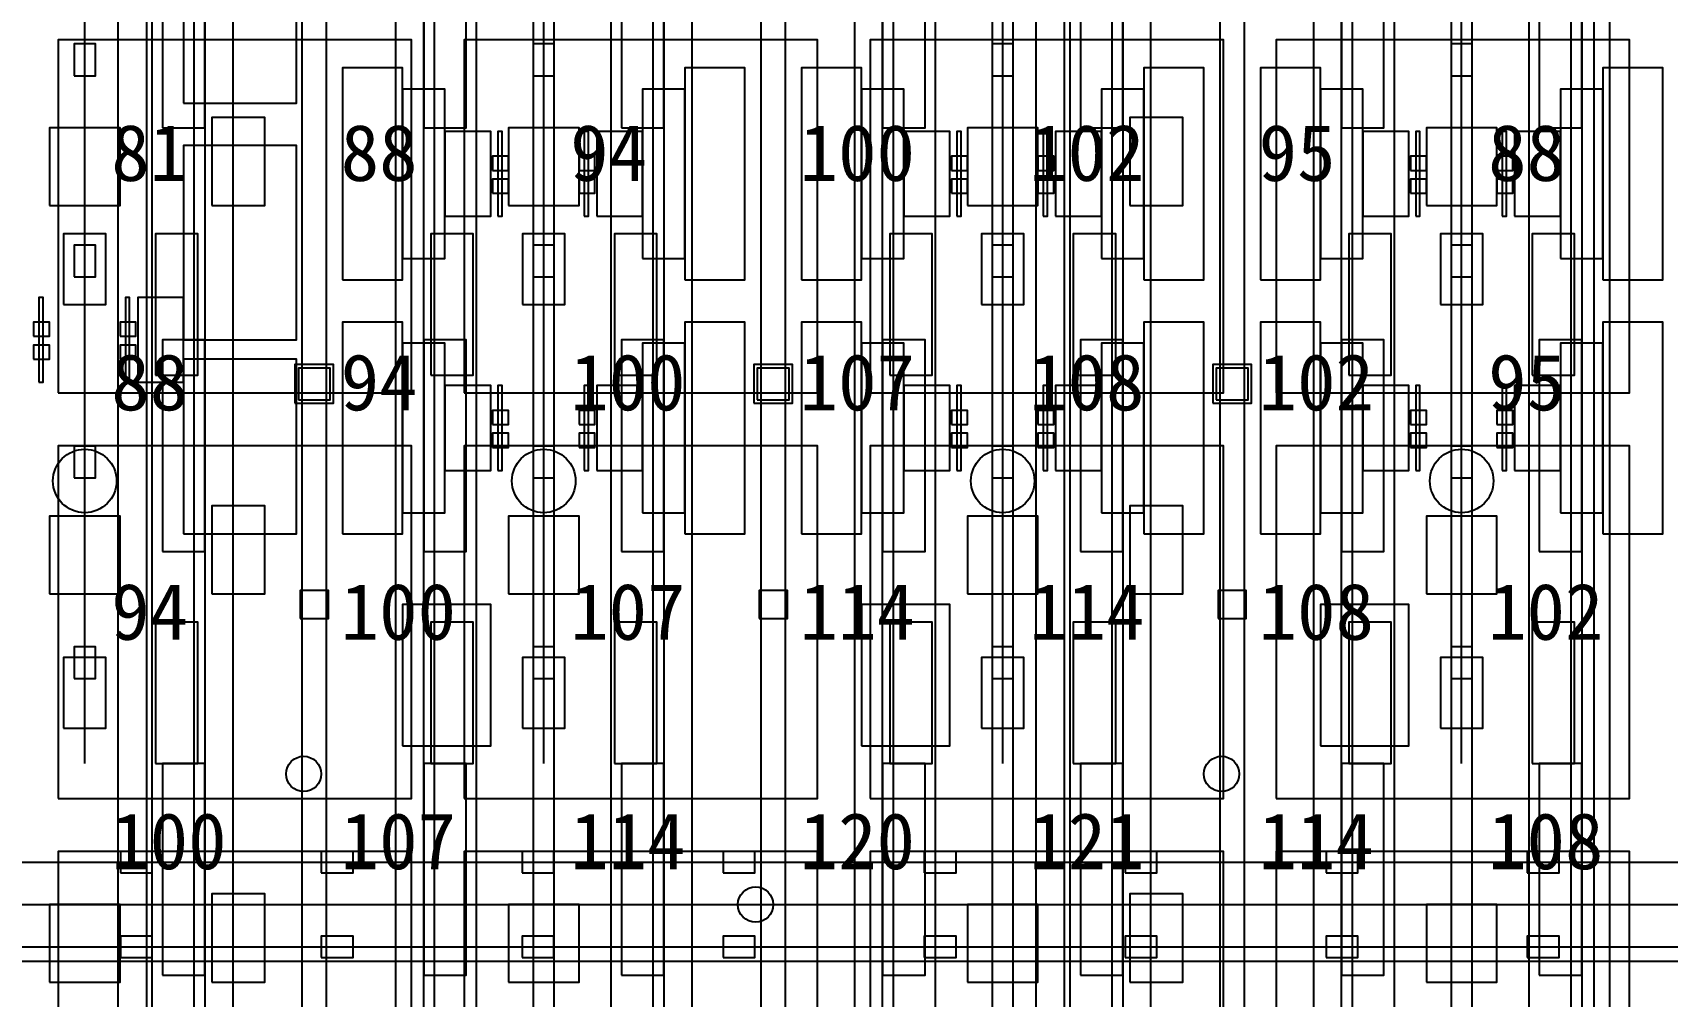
# Model space of a CAD drawing. Header units: metres. Extents: x -1640 to 1560, y -268 to 2338.
# Drawn here: x -165.22 to -118.92, y 963.4 to 990.7 of the extents above; entities that cross this region are included whole.
import ezdxf

# ---------------------------------------------------------------- set-up
doc = ezdxf.new("R2010")
doc.units = ezdxf.units.M
for name, color, linetype in [('1F_CHL', 4, 'Continuous'), ('1F_EHS_EXTINGUISHER_HYDRANT_CABINET_CONCEPT', 1, 'Continuous'), ('1F_PUMP', 2, 'Continuous'), ('1F_SCR', 3, 'Continuous'), ('1F_STRUCT_COLUMN', 8, 'Continuous'), ('2F_CSF_LATERAL_RACK_CONCEPT', 9, 'Continuous'), ('2F_RFG', 5, 'Continuous'), ('2F_STRUCT_COLUMN', 8, 'Continuous'), ('2F_VMB', 6, 'Continuous'), ('3F_CLEANROOM_OVERHEAD_PIPE_DUCT_CONCEPT', 9, 'Continuous'), ('3F_EHS_EGRESS_DIST_M', 2, 'Continuous'), ('3F_EHS_EXTINGUISHER_HYDRANT_CABINET_CONCEPT', 1, 'Continuous'), ('3F_EHS_GAS_DETECTOR', 6, 'Continuous'), ('3F_ETCH', 2, 'Continuous'), ('3F_FOUP', 5, 'Continuous'), ('3F_OHT', 9, 'Continuous'), ('3F_OHTV', 1, 'Continuous'), ('3F_PHOTO', 1, 'Continuous'), ('3F_STK', 3, 'Continuous'), ('3F_STRUCT_COLUMN', 8, 'Continuous'), ('3F_TBAR', 6, 'Continuous'), ('4F_FFU', 1, 'Continuous'), ('4F_STRUCT_PLENUM_TRUSS_CONCEPT', 9, 'Continuous'), ('5F_CHL', 4, 'Continuous'), ('5F_EHS_EXTINGUISHER_HYDRANT_CABINET_CONCEPT', 1, 'Continuous'), ('5F_PUMP', 2, 'Continuous'), ('5F_SCR', 3, 'Continuous'), ('5F_STRUCT_COLUMN', 8, 'Continuous'), ('6F_CSF_LATERAL_RACK_CONCEPT', 9, 'Continuous'), ('6F_RFG', 5, 'Continuous'), ('6F_STRUCT_COLUMN', 8, 'Continuous'), ('6F_VMB', 6, 'Continuous'), ('7F_CLEANROOM_OVERHEAD_PIPE_DUCT_CONCEPT', 9, 'Continuous'), ('7F_EHS_EGRESS_DIST_M', 2, 'Continuous'), ('7F_EHS_EXTINGUISHER_HYDRANT_CABINET_CONCEPT', 1, 'Continuous'), ('7F_EHS_GAS_DETECTOR', 6, 'Continuous'), ('7F_ETCH', 2, 'Continuous'), ('7F_FOUP', 5, 'Continuous'), ('7F_OHT', 9, 'Continuous'), ('7F_OHTV', 1, 'Continuous'), ('7F_PHOTO', 1, 'Continuous'), ('7F_STK', 3, 'Continuous'), ('7F_STRUCT_COLUMN', 8, 'Continuous'), ('7F_TBAR', 6, 'Continuous'), ('8F_FFU', 1, 'Continuous'), ('8F_STRUCT_PLENUM_TRUSS_CONCEPT', 9, 'Continuous'), ('EHS_TREATED_EXHAUST', 30, 'Continuous'), ('UTIL_ELEC.LV_CONCEPT', 2, 'Continuous'), ('UTIL_GAS.BULK_CONCEPT', 2, 'Continuous'), ('UTIL_PCW.R_CONCEPT', 1, 'Continuous'), ('UTIL_PCW.S_CONCEPT', 6, 'Continuous')]:
    doc.layers.add(name, color=color, linetype=linetype)

msp = doc.modelspace()

# ---------------------------------------------------------------- linework, layer by layer
at = {"layer": '1F_CHL'}
for points in [[(-160.15, 985.8), (-158.65, 985.8), (-158.65, 988.3), (-160.15, 988.3)], [(-134.15, 985.8), (-132.65, 985.8), (-132.65, 988.3), (-134.15, 988.3)], [(-160.15, 974.8), (-158.65, 974.8), (-158.65, 977.3), (-160.15, 977.3)], [(-134.15, 974.8), (-132.65, 974.8), (-132.65, 977.3), (-134.15, 977.3)], [(-160.15, 963.8), (-158.65, 963.8), (-158.65, 966.3), (-160.15, 966.3)], [(-134.15, 963.8), (-132.65, 963.8), (-132.65, 966.3), (-134.15, 966.3)]]:
    msp.add_lwpolyline(points, close=True, dxfattribs=at)
at = {"layer": '1F_EHS_EXTINGUISHER_HYDRANT_CABINET_CONCEPT'}
msp.add_circle((-144.75, 966), 0.5, dxfattribs=at)
at = {"layer": '1F_PUMP'}
for points in [[(-161.75, 981), (-160.55, 981), (-160.55, 985), (-161.75, 985)], [(-153.95, 981), (-152.75, 981), (-152.75, 985), (-153.95, 985)], [(-148.75, 981), (-147.55, 981), (-147.55, 985), (-148.75, 985)], [(-140.95, 981), (-139.75, 981), (-139.75, 985), (-140.95, 985)], [(-135.75, 981), (-134.55, 981), (-134.55, 985), (-135.75, 985)], [(-127.95, 981), (-126.75, 981), (-126.75, 985), (-127.95, 985)], [(-122.75, 981), (-121.55, 981), (-121.55, 985), (-122.75, 985)], [(-161.75, 970), (-160.55, 970), (-160.55, 974), (-161.75, 974)], [(-153.95, 970), (-152.75, 970), (-152.75, 974), (-153.95, 974)], [(-148.75, 970), (-147.55, 970), (-147.55, 974), (-148.75, 974)], [(-140.95, 970), (-139.75, 970), (-139.75, 974), (-140.95, 974)], [(-135.75, 970), (-134.55, 970), (-134.55, 974), (-135.75, 974)], [(-127.95, 970), (-126.75, 970), (-126.75, 974), (-127.95, 974)], [(-122.75, 970), (-121.55, 970), (-121.55, 974), (-122.75, 974)]]:
    msp.add_lwpolyline(points, close=True, dxfattribs=at)
at = {"layer": '1F_SCR'}
for points in [[(-164.75, 985.8), (-162.75, 985.8), (-162.75, 988), (-164.75, 988)], [(-151.75, 985.8), (-149.75, 985.8), (-149.75, 988), (-151.75, 988)], [(-138.75, 985.8), (-136.75, 985.8), (-136.75, 988), (-138.75, 988)], [(-125.75, 985.8), (-123.75, 985.8), (-123.75, 988), (-125.75, 988)], [(-164.75, 974.8), (-162.75, 974.8), (-162.75, 977), (-164.75, 977)], [(-151.75, 974.8), (-149.75, 974.8), (-149.75, 977), (-151.75, 977)], [(-138.75, 974.8), (-136.75, 974.8), (-136.75, 977), (-138.75, 977)], [(-125.75, 974.8), (-123.75, 974.8), (-123.75, 977), (-125.75, 977)], [(-164.75, 963.8), (-162.75, 963.8), (-162.75, 966), (-164.75, 966)], [(-151.75, 963.8), (-149.75, 963.8), (-149.75, 966), (-151.75, 966)], [(-138.75, 963.8), (-136.75, 963.8), (-136.75, 966), (-138.75, 966)], [(-125.75, 963.8), (-123.75, 963.8), (-123.75, 966), (-125.75, 966)]]:
    msp.add_lwpolyline(points, close=True, dxfattribs=at)
at = {"layer": '1F_STRUCT_COLUMN'}
for points in [[(-157.8, 980.2), (-156.7, 980.2), (-156.7, 981.3), (-157.8, 981.3)], [(-144.8, 980.2), (-143.7, 980.2), (-143.7, 981.3), (-144.8, 981.3)], [(-131.8, 980.2), (-130.7, 980.2), (-130.7, 981.3), (-131.8, 981.3)]]:
    msp.add_lwpolyline(points, close=True, dxfattribs=at)
at = {"layer": '2F_CSF_LATERAL_RACK_CONCEPT'}
for points in [[(-160.35, 891), (-159.55, 891), (-159.55, 1041), (-160.35, 1041)], [(-154.95, 891), (-154.15, 891), (-154.15, 1041), (-154.95, 1041)], [(-147.35, 891), (-146.55, 891), (-146.55, 1041), (-147.35, 1041)], [(-141.95, 891), (-141.15, 891), (-141.15, 1041), (-141.95, 1041)], [(-134.35, 891), (-133.55, 891), (-133.55, 1041), (-134.35, 1041)], [(-128.95, 891), (-128.15, 891), (-128.15, 1041), (-128.95, 1041)], [(-121.35, 891), (-120.55, 891), (-120.55, 1041), (-121.35, 1041)]]:
    msp.add_lwpolyline(points, close=True, dxfattribs=at)
at = {"layer": '2F_RFG'}
for points in [[(-161.55, 988), (-160.35, 988), (-160.35, 994), (-161.55, 994)], [(-154.15, 988), (-152.95, 988), (-152.95, 994), (-154.15, 994)], [(-148.55, 988), (-147.35, 988), (-147.35, 994), (-148.55, 994)], [(-141.15, 988), (-139.95, 988), (-139.95, 994), (-141.15, 994)], [(-135.55, 988), (-134.35, 988), (-134.35, 994), (-135.55, 994)], [(-128.15, 988), (-126.95, 988), (-126.95, 994), (-128.15, 994)], [(-122.55, 988), (-121.35, 988), (-121.35, 994), (-122.55, 994)], [(-161.55, 976), (-160.35, 976), (-160.35, 982), (-161.55, 982)], [(-154.15, 976), (-152.95, 976), (-152.95, 982), (-154.15, 982)], [(-148.55, 976), (-147.35, 976), (-147.35, 982), (-148.55, 982)], [(-141.15, 976), (-139.95, 976), (-139.95, 982), (-141.15, 982)], [(-135.55, 976), (-134.35, 976), (-134.35, 982), (-135.55, 982)], [(-128.15, 976), (-126.95, 976), (-126.95, 982), (-128.15, 982)], [(-122.55, 976), (-121.35, 976), (-121.35, 982), (-122.55, 982)], [(-161.55, 964), (-160.35, 964), (-160.35, 970), (-161.55, 970)], [(-154.15, 964), (-152.95, 964), (-152.95, 970), (-154.15, 970)], [(-148.55, 964), (-147.35, 964), (-147.35, 970), (-148.55, 970)], [(-141.15, 964), (-139.95, 964), (-139.95, 970), (-141.15, 970)], [(-135.55, 964), (-134.35, 964), (-134.35, 970), (-135.55, 970)], [(-128.15, 964), (-126.95, 964), (-126.95, 970), (-128.15, 970)], [(-122.55, 964), (-121.35, 964), (-121.35, 970), (-122.55, 970)]]:
    msp.add_lwpolyline(points, close=True, dxfattribs=at)
at = {"layer": '2F_STRUCT_COLUMN'}
for points in [[(-157.7, 980.3), (-156.8, 980.3), (-156.8, 981.2), (-157.7, 981.2)], [(-144.7, 980.3), (-143.8, 980.3), (-143.8, 981.2), (-144.7, 981.2)], [(-131.7, 980.3), (-130.8, 980.3), (-130.8, 981.2), (-131.7, 981.2)]]:
    msp.add_lwpolyline(points, close=True, dxfattribs=at)
at = {"layer": '2F_VMB'}
for points in [[(-164.35, 983), (-163.15, 983), (-163.15, 985), (-164.35, 985)], [(-151.35, 983), (-150.15, 983), (-150.15, 985), (-151.35, 985)], [(-138.35, 983), (-137.15, 983), (-137.15, 985), (-138.35, 985)], [(-125.35, 983), (-124.15, 983), (-124.15, 985), (-125.35, 985)], [(-164.35, 971), (-163.15, 971), (-163.15, 973), (-164.35, 973)], [(-151.35, 971), (-150.15, 971), (-150.15, 973), (-151.35, 973)], [(-138.35, 971), (-137.15, 971), (-137.15, 973), (-138.35, 973)], [(-125.35, 971), (-124.15, 971), (-124.15, 973), (-125.35, 973)]]:
    msp.add_lwpolyline(points, close=True, dxfattribs=at)
at = {"layer": '3F_CLEANROOM_OVERHEAD_PIPE_DUCT_CONCEPT'}
for points in [[(-161.85, 890), (-160.65, 890), (-160.65, 1042), (-161.85, 1042)], [(-153.85, 890), (-152.65, 890), (-152.65, 1042), (-153.85, 1042)], [(-148.85, 890), (-147.65, 890), (-147.65, 1042), (-148.85, 1042)], [(-140.85, 890), (-139.65, 890), (-139.65, 1042), (-140.85, 1042)], [(-135.85, 890), (-134.65, 890), (-134.65, 1042), (-135.85, 1042)], [(-127.85, 890), (-126.65, 890), (-126.65, 1042), (-127.85, 1042)], [(-122.85, 890), (-121.65, 890), (-121.65, 1042), (-122.85, 1042)]]:
    msp.add_lwpolyline(points, close=True, dxfattribs=at)
at = {"layer": '3F_EHS_EXTINGUISHER_HYDRANT_CABINET_CONCEPT'}
for centre in [(-157.55, 969.7), (-131.55, 969.7)]:
    msp.add_circle(centre, 0.5, dxfattribs=at)
at = {"layer": '3F_EHS_GAS_DETECTOR'}
for centre in [(-163.75, 978), (-150.75, 978), (-137.75, 978), (-124.75, 978)]:
    msp.add_circle(centre, 0.9, dxfattribs=at)
at = {"layer": '3F_ETCH'}
for points in [[(-156.45, 983.7), (-154.75, 983.7), (-154.75, 989.7), (-156.45, 989.7)], [(-146.75, 983.7), (-145.05, 983.7), (-145.05, 989.7), (-146.75, 989.7)], [(-143.45, 983.7), (-141.75, 983.7), (-141.75, 989.7), (-143.45, 989.7)], [(-133.75, 983.7), (-132.05, 983.7), (-132.05, 989.7), (-133.75, 989.7)], [(-130.45, 983.7), (-128.75, 983.7), (-128.75, 989.7), (-130.45, 989.7)], [(-120.75, 983.7), (-119.05, 983.7), (-119.05, 989.7), (-120.75, 989.7)], [(-154.75, 984.3), (-153.55, 984.3), (-153.55, 989.1), (-154.75, 989.1)], [(-147.95, 984.3), (-146.75, 984.3), (-146.75, 989.1), (-147.95, 989.1)], [(-141.75, 984.3), (-140.55, 984.3), (-140.55, 989.1), (-141.75, 989.1)], [(-134.95, 984.3), (-133.75, 984.3), (-133.75, 989.1), (-134.95, 989.1)], [(-128.75, 984.3), (-127.55, 984.3), (-127.55, 989.1), (-128.75, 989.1)], [(-121.95, 984.3), (-120.75, 984.3), (-120.75, 989.1), (-121.95, 989.1)], [(-153.55, 985.5), (-152.25, 985.5), (-152.25, 987.9), (-153.55, 987.9)], [(-149.25, 985.5), (-147.95, 985.5), (-147.95, 987.9), (-149.25, 987.9)], [(-140.55, 985.5), (-139.25, 985.5), (-139.25, 987.9), (-140.55, 987.9)], [(-136.25, 985.5), (-134.95, 985.5), (-134.95, 987.9), (-136.25, 987.9)], [(-127.55, 985.5), (-126.25, 985.5), (-126.25, 987.9), (-127.55, 987.9)], [(-123.25, 985.5), (-121.95, 985.5), (-121.95, 987.9), (-123.25, 987.9)], [(-156.45, 976.5), (-154.75, 976.5), (-154.75, 982.5), (-156.45, 982.5)], [(-146.75, 976.5), (-145.05, 976.5), (-145.05, 982.5), (-146.75, 982.5)], [(-143.45, 976.5), (-141.75, 976.5), (-141.75, 982.5), (-143.45, 982.5)], [(-133.75, 976.5), (-132.05, 976.5), (-132.05, 982.5), (-133.75, 982.5)], [(-130.45, 976.5), (-128.75, 976.5), (-128.75, 982.5), (-130.45, 982.5)], [(-120.75, 976.5), (-119.05, 976.5), (-119.05, 982.5), (-120.75, 982.5)], [(-154.75, 977.1), (-153.55, 977.1), (-153.55, 981.9), (-154.75, 981.9)], [(-147.95, 977.1), (-146.75, 977.1), (-146.75, 981.9), (-147.95, 981.9)], [(-141.75, 977.1), (-140.55, 977.1), (-140.55, 981.9), (-141.75, 981.9)], [(-134.95, 977.1), (-133.75, 977.1), (-133.75, 981.9), (-134.95, 981.9)], [(-128.75, 977.1), (-127.55, 977.1), (-127.55, 981.9), (-128.75, 981.9)], [(-121.95, 977.1), (-120.75, 977.1), (-120.75, 981.9), (-121.95, 981.9)], [(-153.55, 978.3), (-152.25, 978.3), (-152.25, 980.7), (-153.55, 980.7)], [(-149.25, 978.3), (-147.95, 978.3), (-147.95, 980.7), (-149.25, 980.7)], [(-140.55, 978.3), (-139.25, 978.3), (-139.25, 980.7), (-140.55, 980.7)], [(-136.25, 978.3), (-134.95, 978.3), (-134.95, 980.7), (-136.25, 980.7)], [(-127.55, 978.3), (-126.25, 978.3), (-126.25, 980.7), (-127.55, 980.7)], [(-123.25, 978.3), (-121.95, 978.3), (-121.95, 980.7), (-123.25, 980.7)]]:
    msp.add_lwpolyline(points, close=True, dxfattribs=at)
at = {"layer": '3F_FOUP'}
for points in [[(-152.2, 986.8), (-151.75, 986.8), (-151.75, 987.2), (-152.2, 987.2)], [(-149.75, 986.8), (-149.3, 986.8), (-149.3, 987.2), (-149.75, 987.2)], [(-139.2, 986.8), (-138.75, 986.8), (-138.75, 987.2), (-139.2, 987.2)], [(-136.75, 986.8), (-136.3, 986.8), (-136.3, 987.2), (-136.75, 987.2)], [(-126.2, 986.8), (-125.75, 986.8), (-125.75, 987.2), (-126.2, 987.2)], [(-123.75, 986.8), (-123.3, 986.8), (-123.3, 987.2), (-123.75, 987.2)], [(-152.2, 986.15), (-151.75, 986.15), (-151.75, 986.55), (-152.2, 986.55)], [(-149.75, 986.15), (-149.3, 986.15), (-149.3, 986.55), (-149.75, 986.55)], [(-139.2, 986.15), (-138.75, 986.15), (-138.75, 986.55), (-139.2, 986.55)], [(-136.75, 986.15), (-136.3, 986.15), (-136.3, 986.55), (-136.75, 986.55)], [(-126.2, 986.15), (-125.75, 986.15), (-125.75, 986.55), (-126.2, 986.55)], [(-123.75, 986.15), (-123.3, 986.15), (-123.3, 986.55), (-123.75, 986.55)], [(-165.2, 982.1), (-164.75, 982.1), (-164.75, 982.5), (-165.2, 982.5)], [(-162.75, 982.1), (-162.3, 982.1), (-162.3, 982.5), (-162.75, 982.5)], [(-165.2, 981.45), (-164.75, 981.45), (-164.75, 981.85), (-165.2, 981.85)], [(-162.75, 981.45), (-162.3, 981.45), (-162.3, 981.85), (-162.75, 981.85)], [(-152.2, 979.6), (-151.75, 979.6), (-151.75, 980), (-152.2, 980)], [(-149.75, 979.6), (-149.3, 979.6), (-149.3, 980), (-149.75, 980)], [(-139.2, 979.6), (-138.75, 979.6), (-138.75, 980), (-139.2, 980)], [(-136.75, 979.6), (-136.3, 979.6), (-136.3, 980), (-136.75, 980)], [(-126.2, 979.6), (-125.75, 979.6), (-125.75, 980), (-126.2, 980)], [(-123.75, 979.6), (-123.3, 979.6), (-123.3, 980), (-123.75, 980)], [(-152.2, 978.95), (-151.75, 978.95), (-151.75, 979.35), (-152.2, 979.35)], [(-149.75, 978.95), (-149.3, 978.95), (-149.3, 979.35), (-149.75, 979.35)], [(-139.2, 978.95), (-138.75, 978.95), (-138.75, 979.35), (-139.2, 979.35)], [(-136.75, 978.95), (-136.3, 978.95), (-136.3, 979.35), (-136.75, 979.35)], [(-126.2, 978.95), (-125.75, 978.95), (-125.75, 979.35), (-126.2, 979.35)], [(-123.75, 978.95), (-123.3, 978.95), (-123.3, 979.35), (-123.75, 979.35)]]:
    msp.add_lwpolyline(points, close=True, dxfattribs=at)
at = {"layer": '3F_OHT'}
for p, q in [((-163.75, 970), (-163.75, 1042)), ((-150.75, 970), (-150.75, 1042)), ((-137.75, 970), (-137.75, 1042)), ((-124.75, 970), (-124.75, 1042)), ((-279, 967.2), (-9.5, 967.2)), ((-279, 964.8), (-9.5, 964.8))]:
    msp.add_line(p, q, dxfattribs=at)
at = {"layer": '3F_OHTV'}
for points in [[(-164.05, 989.48), (-163.45, 989.48), (-163.45, 990.38), (-164.05, 990.38)], [(-151.05, 989.48), (-150.45, 989.48), (-150.45, 990.38), (-151.05, 990.38)], [(-138.05, 989.48), (-137.45, 989.48), (-137.45, 990.38), (-138.05, 990.38)], [(-125.05, 989.48), (-124.45, 989.48), (-124.45, 990.38), (-125.05, 990.38)], [(-164.05, 983.78), (-163.45, 983.78), (-163.45, 984.68), (-164.05, 984.68)], [(-151.05, 983.78), (-150.45, 983.78), (-150.45, 984.68), (-151.05, 984.68)], [(-138.05, 983.78), (-137.45, 983.78), (-137.45, 984.68), (-138.05, 984.68)], [(-125.05, 983.78), (-124.45, 983.78), (-124.45, 984.68), (-125.05, 984.68)], [(-164.05, 978.09), (-163.45, 978.09), (-163.45, 978.99), (-164.05, 978.99)], [(-151.05, 978.09), (-150.45, 978.09), (-150.45, 978.99), (-151.05, 978.99)], [(-138.05, 978.09), (-137.45, 978.09), (-137.45, 978.99), (-138.05, 978.99)], [(-125.05, 978.09), (-124.45, 978.09), (-124.45, 978.99), (-125.05, 978.99)], [(-164.05, 972.4), (-163.45, 972.4), (-163.45, 973.3), (-164.05, 973.3)], [(-151.05, 972.4), (-150.45, 972.4), (-150.45, 973.3), (-151.05, 973.3)], [(-138.05, 972.4), (-137.45, 972.4), (-137.45, 973.3), (-138.05, 973.3)], [(-125.05, 972.4), (-124.45, 972.4), (-124.45, 973.3), (-125.05, 973.3)], [(-162.74, 966.9), (-161.84, 966.9), (-161.84, 967.5), (-162.74, 967.5)], [(-157.05, 966.9), (-156.15, 966.9), (-156.15, 967.5), (-157.05, 967.5)], [(-151.36, 966.9), (-150.46, 966.9), (-150.46, 967.5), (-151.36, 967.5)], [(-145.67, 966.9), (-144.77, 966.9), (-144.77, 967.5), (-145.67, 967.5)], [(-139.97, 966.9), (-139.07, 966.9), (-139.07, 967.5), (-139.97, 967.5)], [(-134.28, 966.9), (-133.38, 966.9), (-133.38, 967.5), (-134.28, 967.5)], [(-128.59, 966.9), (-127.69, 966.9), (-127.69, 967.5), (-128.59, 967.5)], [(-122.89, 966.9), (-121.99, 966.9), (-121.99, 967.5), (-122.89, 967.5)], [(-162.74, 964.5), (-161.84, 964.5), (-161.84, 965.1), (-162.74, 965.1)], [(-157.05, 964.5), (-156.15, 964.5), (-156.15, 965.1), (-157.05, 965.1)], [(-151.36, 964.5), (-150.46, 964.5), (-150.46, 965.1), (-151.36, 965.1)], [(-145.67, 964.5), (-144.77, 964.5), (-144.77, 965.1), (-145.67, 965.1)], [(-139.97, 964.5), (-139.07, 964.5), (-139.07, 965.1), (-139.97, 965.1)], [(-134.28, 964.5), (-133.38, 964.5), (-133.38, 965.1), (-134.28, 965.1)], [(-128.59, 964.5), (-127.69, 964.5), (-127.69, 965.1), (-128.59, 965.1)], [(-122.89, 964.5), (-121.99, 964.5), (-121.99, 965.1), (-122.89, 965.1)]]:
    msp.add_lwpolyline(points, close=True, dxfattribs=at)
at = {"layer": '3F_PHOTO'}
for points in [[(-160.95, 988.7), (-157.75, 988.7), (-157.75, 993.65), (-160.95, 993.65)], [(-160.95, 982), (-157.75, 982), (-157.75, 987.5), (-160.95, 987.5)], [(-162.25, 980.8), (-160.95, 980.8), (-160.95, 983.2), (-162.25, 983.2)], [(-160.95, 976.5), (-157.75, 976.5), (-157.75, 981.45), (-160.95, 981.45)]]:
    msp.add_lwpolyline(points, close=True, dxfattribs=at)
at = {"layer": '3F_STK'}
for points in [[(-154.75, 970.5), (-152.25, 970.5), (-152.25, 974.5), (-154.75, 974.5)], [(-141.75, 970.5), (-139.25, 970.5), (-139.25, 974.5), (-141.75, 974.5)], [(-128.75, 970.5), (-126.25, 970.5), (-126.25, 974.5), (-128.75, 974.5)]]:
    msp.add_lwpolyline(points, close=True, dxfattribs=at)
at = {"layer": '3F_STRUCT_COLUMN'}
for points in [[(-157.65, 974.1), (-156.85, 974.1), (-156.85, 974.9), (-157.65, 974.9)], [(-144.65, 974.1), (-143.85, 974.1), (-143.85, 974.9), (-144.65, 974.9)], [(-131.65, 974.1), (-130.85, 974.1), (-130.85, 974.9), (-131.65, 974.9)]]:
    msp.add_lwpolyline(points, close=True, dxfattribs=at)
at = {"layer": '3F_TBAR'}
for points in [[(-152.05, 985.5), (-151.93, 985.5), (-151.93, 987.9), (-152.05, 987.9)], [(-149.6, 985.5), (-149.48, 985.5), (-149.48, 987.9), (-149.6, 987.9)], [(-139.05, 985.5), (-138.93, 985.5), (-138.93, 987.9), (-139.05, 987.9)], [(-136.6, 985.5), (-136.48, 985.5), (-136.48, 987.9), (-136.6, 987.9)], [(-126.05, 985.5), (-125.93, 985.5), (-125.93, 987.9), (-126.05, 987.9)], [(-123.6, 985.5), (-123.48, 985.5), (-123.48, 987.9), (-123.6, 987.9)], [(-165.05, 980.8), (-164.93, 980.8), (-164.93, 983.2), (-165.05, 983.2)], [(-162.6, 980.8), (-162.48, 980.8), (-162.48, 983.2), (-162.6, 983.2)], [(-152.05, 978.3), (-151.93, 978.3), (-151.93, 980.7), (-152.05, 980.7)], [(-149.6, 978.3), (-149.48, 978.3), (-149.48, 980.7), (-149.6, 980.7)], [(-139.05, 978.3), (-138.93, 978.3), (-138.93, 980.7), (-139.05, 980.7)], [(-136.6, 978.3), (-136.48, 978.3), (-136.48, 980.7), (-136.6, 980.7)], [(-126.05, 978.3), (-125.93, 978.3), (-125.93, 980.7), (-126.05, 980.7)], [(-123.6, 978.3), (-123.48, 978.3), (-123.48, 980.7), (-123.6, 980.7)]]:
    msp.add_lwpolyline(points, close=True, dxfattribs=at)
at = {"layer": '4F_FFU'}
for points in [[(-164.5, 980.5), (-154.5, 980.5), (-154.5, 990.5), (-164.5, 990.5)], [(-153, 980.5), (-143, 980.5), (-143, 990.5), (-153, 990.5)], [(-141.5, 980.5), (-131.5, 980.5), (-131.5, 990.5), (-141.5, 990.5)], [(-130, 980.5), (-120, 980.5), (-120, 990.5), (-130, 990.5)], [(-164.5, 969), (-154.5, 969), (-154.5, 979), (-164.5, 979)], [(-153, 969), (-143, 969), (-143, 979), (-153, 979)], [(-141.5, 969), (-131.5, 969), (-131.5, 979), (-141.5, 979)], [(-130, 969), (-120, 969), (-120, 979), (-130, 979)], [(-164.5, 957.5), (-154.5, 957.5), (-154.5, 967.5), (-164.5, 967.5)], [(-153, 957.5), (-143, 957.5), (-143, 967.5), (-153, 967.5)], [(-141.5, 957.5), (-131.5, 957.5), (-131.5, 967.5), (-141.5, 967.5)], [(-130, 957.5), (-120, 957.5), (-120, 967.5), (-130, 967.5)]]:
    msp.add_lwpolyline(points, close=True, dxfattribs=at)
at = {"layer": '4F_STRUCT_PLENUM_TRUSS_CONCEPT'}
for points in [[(-157.6, 887), (-156.9, 887), (-156.9, 1045), (-157.6, 1045)], [(-144.6, 887), (-143.9, 887), (-143.9, 1045), (-144.6, 1045)], [(-131.6, 887), (-130.9, 887), (-130.9, 1045), (-131.6, 1045)]]:
    msp.add_lwpolyline(points, close=True, dxfattribs=at)
at = {"layer": '5F_CHL'}
for points in [[(-160.15, 985.8), (-158.65, 985.8), (-158.65, 988.3), (-160.15, 988.3)], [(-134.15, 985.8), (-132.65, 985.8), (-132.65, 988.3), (-134.15, 988.3)], [(-160.15, 974.8), (-158.65, 974.8), (-158.65, 977.3), (-160.15, 977.3)], [(-134.15, 974.8), (-132.65, 974.8), (-132.65, 977.3), (-134.15, 977.3)], [(-160.15, 963.8), (-158.65, 963.8), (-158.65, 966.3), (-160.15, 966.3)], [(-134.15, 963.8), (-132.65, 963.8), (-132.65, 966.3), (-134.15, 966.3)]]:
    msp.add_lwpolyline(points, close=True, dxfattribs=at)
at = {"layer": '5F_EHS_EXTINGUISHER_HYDRANT_CABINET_CONCEPT'}
msp.add_circle((-144.75, 966), 0.5, dxfattribs=at)
at = {"layer": '5F_PUMP'}
for points in [[(-161.75, 981), (-160.55, 981), (-160.55, 985), (-161.75, 985)], [(-153.95, 981), (-152.75, 981), (-152.75, 985), (-153.95, 985)], [(-148.75, 981), (-147.55, 981), (-147.55, 985), (-148.75, 985)], [(-140.95, 981), (-139.75, 981), (-139.75, 985), (-140.95, 985)], [(-135.75, 981), (-134.55, 981), (-134.55, 985), (-135.75, 985)], [(-127.95, 981), (-126.75, 981), (-126.75, 985), (-127.95, 985)], [(-122.75, 981), (-121.55, 981), (-121.55, 985), (-122.75, 985)], [(-161.75, 970), (-160.55, 970), (-160.55, 974), (-161.75, 974)], [(-153.95, 970), (-152.75, 970), (-152.75, 974), (-153.95, 974)], [(-148.75, 970), (-147.55, 970), (-147.55, 974), (-148.75, 974)], [(-140.95, 970), (-139.75, 970), (-139.75, 974), (-140.95, 974)], [(-135.75, 970), (-134.55, 970), (-134.55, 974), (-135.75, 974)], [(-127.95, 970), (-126.75, 970), (-126.75, 974), (-127.95, 974)], [(-122.75, 970), (-121.55, 970), (-121.55, 974), (-122.75, 974)]]:
    msp.add_lwpolyline(points, close=True, dxfattribs=at)
at = {"layer": '5F_SCR'}
for points in [[(-164.75, 985.8), (-162.75, 985.8), (-162.75, 988), (-164.75, 988)], [(-151.75, 985.8), (-149.75, 985.8), (-149.75, 988), (-151.75, 988)], [(-138.75, 985.8), (-136.75, 985.8), (-136.75, 988), (-138.75, 988)], [(-125.75, 985.8), (-123.75, 985.8), (-123.75, 988), (-125.75, 988)], [(-164.75, 974.8), (-162.75, 974.8), (-162.75, 977), (-164.75, 977)], [(-151.75, 974.8), (-149.75, 974.8), (-149.75, 977), (-151.75, 977)], [(-138.75, 974.8), (-136.75, 974.8), (-136.75, 977), (-138.75, 977)], [(-125.75, 974.8), (-123.75, 974.8), (-123.75, 977), (-125.75, 977)], [(-164.75, 963.8), (-162.75, 963.8), (-162.75, 966), (-164.75, 966)], [(-151.75, 963.8), (-149.75, 963.8), (-149.75, 966), (-151.75, 966)], [(-138.75, 963.8), (-136.75, 963.8), (-136.75, 966), (-138.75, 966)], [(-125.75, 963.8), (-123.75, 963.8), (-123.75, 966), (-125.75, 966)]]:
    msp.add_lwpolyline(points, close=True, dxfattribs=at)
at = {"layer": '5F_STRUCT_COLUMN'}
for points in [[(-157.8, 980.2), (-156.7, 980.2), (-156.7, 981.3), (-157.8, 981.3)], [(-144.8, 980.2), (-143.7, 980.2), (-143.7, 981.3), (-144.8, 981.3)], [(-131.8, 980.2), (-130.7, 980.2), (-130.7, 981.3), (-131.8, 981.3)]]:
    msp.add_lwpolyline(points, close=True, dxfattribs=at)
at = {"layer": '6F_CSF_LATERAL_RACK_CONCEPT'}
for points in [[(-160.35, 891), (-159.55, 891), (-159.55, 1041), (-160.35, 1041)], [(-154.95, 891), (-154.15, 891), (-154.15, 1041), (-154.95, 1041)], [(-147.35, 891), (-146.55, 891), (-146.55, 1041), (-147.35, 1041)], [(-141.95, 891), (-141.15, 891), (-141.15, 1041), (-141.95, 1041)], [(-134.35, 891), (-133.55, 891), (-133.55, 1041), (-134.35, 1041)], [(-128.95, 891), (-128.15, 891), (-128.15, 1041), (-128.95, 1041)], [(-121.35, 891), (-120.55, 891), (-120.55, 1041), (-121.35, 1041)]]:
    msp.add_lwpolyline(points, close=True, dxfattribs=at)
at = {"layer": '6F_RFG'}
for points in [[(-161.55, 988), (-160.35, 988), (-160.35, 994), (-161.55, 994)], [(-154.15, 988), (-152.95, 988), (-152.95, 994), (-154.15, 994)], [(-148.55, 988), (-147.35, 988), (-147.35, 994), (-148.55, 994)], [(-141.15, 988), (-139.95, 988), (-139.95, 994), (-141.15, 994)], [(-135.55, 988), (-134.35, 988), (-134.35, 994), (-135.55, 994)], [(-128.15, 988), (-126.95, 988), (-126.95, 994), (-128.15, 994)], [(-122.55, 988), (-121.35, 988), (-121.35, 994), (-122.55, 994)], [(-161.55, 976), (-160.35, 976), (-160.35, 982), (-161.55, 982)], [(-154.15, 976), (-152.95, 976), (-152.95, 982), (-154.15, 982)], [(-148.55, 976), (-147.35, 976), (-147.35, 982), (-148.55, 982)], [(-141.15, 976), (-139.95, 976), (-139.95, 982), (-141.15, 982)], [(-135.55, 976), (-134.35, 976), (-134.35, 982), (-135.55, 982)], [(-128.15, 976), (-126.95, 976), (-126.95, 982), (-128.15, 982)], [(-122.55, 976), (-121.35, 976), (-121.35, 982), (-122.55, 982)], [(-161.55, 964), (-160.35, 964), (-160.35, 970), (-161.55, 970)], [(-154.15, 964), (-152.95, 964), (-152.95, 970), (-154.15, 970)], [(-148.55, 964), (-147.35, 964), (-147.35, 970), (-148.55, 970)], [(-141.15, 964), (-139.95, 964), (-139.95, 970), (-141.15, 970)], [(-135.55, 964), (-134.35, 964), (-134.35, 970), (-135.55, 970)], [(-128.15, 964), (-126.95, 964), (-126.95, 970), (-128.15, 970)], [(-122.55, 964), (-121.35, 964), (-121.35, 970), (-122.55, 970)]]:
    msp.add_lwpolyline(points, close=True, dxfattribs=at)
at = {"layer": '6F_STRUCT_COLUMN'}
for points in [[(-157.7, 980.3), (-156.8, 980.3), (-156.8, 981.2), (-157.7, 981.2)], [(-144.7, 980.3), (-143.8, 980.3), (-143.8, 981.2), (-144.7, 981.2)], [(-131.7, 980.3), (-130.8, 980.3), (-130.8, 981.2), (-131.7, 981.2)]]:
    msp.add_lwpolyline(points, close=True, dxfattribs=at)
at = {"layer": '6F_VMB'}
for points in [[(-164.35, 983), (-163.15, 983), (-163.15, 985), (-164.35, 985)], [(-151.35, 983), (-150.15, 983), (-150.15, 985), (-151.35, 985)], [(-138.35, 983), (-137.15, 983), (-137.15, 985), (-138.35, 985)], [(-125.35, 983), (-124.15, 983), (-124.15, 985), (-125.35, 985)], [(-164.35, 971), (-163.15, 971), (-163.15, 973), (-164.35, 973)], [(-151.35, 971), (-150.15, 971), (-150.15, 973), (-151.35, 973)], [(-138.35, 971), (-137.15, 971), (-137.15, 973), (-138.35, 973)], [(-125.35, 971), (-124.15, 971), (-124.15, 973), (-125.35, 973)]]:
    msp.add_lwpolyline(points, close=True, dxfattribs=at)
at = {"layer": '7F_CLEANROOM_OVERHEAD_PIPE_DUCT_CONCEPT'}
for points in [[(-161.85, 890), (-160.65, 890), (-160.65, 1042), (-161.85, 1042)], [(-153.85, 890), (-152.65, 890), (-152.65, 1042), (-153.85, 1042)], [(-148.85, 890), (-147.65, 890), (-147.65, 1042), (-148.85, 1042)], [(-140.85, 890), (-139.65, 890), (-139.65, 1042), (-140.85, 1042)], [(-135.85, 890), (-134.65, 890), (-134.65, 1042), (-135.85, 1042)], [(-127.85, 890), (-126.65, 890), (-126.65, 1042), (-127.85, 1042)], [(-122.85, 890), (-121.65, 890), (-121.65, 1042), (-122.85, 1042)]]:
    msp.add_lwpolyline(points, close=True, dxfattribs=at)
at = {"layer": '7F_EHS_EXTINGUISHER_HYDRANT_CABINET_CONCEPT'}
for centre in [(-157.55, 969.7), (-131.55, 969.7)]:
    msp.add_circle(centre, 0.5, dxfattribs=at)
at = {"layer": '7F_EHS_GAS_DETECTOR'}
for centre in [(-163.75, 978), (-150.75, 978), (-137.75, 978), (-124.75, 978)]:
    msp.add_circle(centre, 0.9, dxfattribs=at)
at = {"layer": '7F_ETCH'}
for points in [[(-156.45, 983.7), (-154.75, 983.7), (-154.75, 989.7), (-156.45, 989.7)], [(-146.75, 983.7), (-145.05, 983.7), (-145.05, 989.7), (-146.75, 989.7)], [(-143.45, 983.7), (-141.75, 983.7), (-141.75, 989.7), (-143.45, 989.7)], [(-133.75, 983.7), (-132.05, 983.7), (-132.05, 989.7), (-133.75, 989.7)], [(-130.45, 983.7), (-128.75, 983.7), (-128.75, 989.7), (-130.45, 989.7)], [(-120.75, 983.7), (-119.05, 983.7), (-119.05, 989.7), (-120.75, 989.7)], [(-154.75, 984.3), (-153.55, 984.3), (-153.55, 989.1), (-154.75, 989.1)], [(-147.95, 984.3), (-146.75, 984.3), (-146.75, 989.1), (-147.95, 989.1)], [(-141.75, 984.3), (-140.55, 984.3), (-140.55, 989.1), (-141.75, 989.1)], [(-134.95, 984.3), (-133.75, 984.3), (-133.75, 989.1), (-134.95, 989.1)], [(-128.75, 984.3), (-127.55, 984.3), (-127.55, 989.1), (-128.75, 989.1)], [(-121.95, 984.3), (-120.75, 984.3), (-120.75, 989.1), (-121.95, 989.1)], [(-153.55, 985.5), (-152.25, 985.5), (-152.25, 987.9), (-153.55, 987.9)], [(-149.25, 985.5), (-147.95, 985.5), (-147.95, 987.9), (-149.25, 987.9)], [(-140.55, 985.5), (-139.25, 985.5), (-139.25, 987.9), (-140.55, 987.9)], [(-136.25, 985.5), (-134.95, 985.5), (-134.95, 987.9), (-136.25, 987.9)], [(-127.55, 985.5), (-126.25, 985.5), (-126.25, 987.9), (-127.55, 987.9)], [(-123.25, 985.5), (-121.95, 985.5), (-121.95, 987.9), (-123.25, 987.9)], [(-156.45, 976.5), (-154.75, 976.5), (-154.75, 982.5), (-156.45, 982.5)], [(-146.75, 976.5), (-145.05, 976.5), (-145.05, 982.5), (-146.75, 982.5)], [(-143.45, 976.5), (-141.75, 976.5), (-141.75, 982.5), (-143.45, 982.5)], [(-133.75, 976.5), (-132.05, 976.5), (-132.05, 982.5), (-133.75, 982.5)], [(-130.45, 976.5), (-128.75, 976.5), (-128.75, 982.5), (-130.45, 982.5)], [(-120.75, 976.5), (-119.05, 976.5), (-119.05, 982.5), (-120.75, 982.5)], [(-154.75, 977.1), (-153.55, 977.1), (-153.55, 981.9), (-154.75, 981.9)], [(-147.95, 977.1), (-146.75, 977.1), (-146.75, 981.9), (-147.95, 981.9)], [(-141.75, 977.1), (-140.55, 977.1), (-140.55, 981.9), (-141.75, 981.9)], [(-134.95, 977.1), (-133.75, 977.1), (-133.75, 981.9), (-134.95, 981.9)], [(-128.75, 977.1), (-127.55, 977.1), (-127.55, 981.9), (-128.75, 981.9)], [(-121.95, 977.1), (-120.75, 977.1), (-120.75, 981.9), (-121.95, 981.9)], [(-153.55, 978.3), (-152.25, 978.3), (-152.25, 980.7), (-153.55, 980.7)], [(-149.25, 978.3), (-147.95, 978.3), (-147.95, 980.7), (-149.25, 980.7)], [(-140.55, 978.3), (-139.25, 978.3), (-139.25, 980.7), (-140.55, 980.7)], [(-136.25, 978.3), (-134.95, 978.3), (-134.95, 980.7), (-136.25, 980.7)], [(-127.55, 978.3), (-126.25, 978.3), (-126.25, 980.7), (-127.55, 980.7)], [(-123.25, 978.3), (-121.95, 978.3), (-121.95, 980.7), (-123.25, 980.7)]]:
    msp.add_lwpolyline(points, close=True, dxfattribs=at)
at = {"layer": '7F_FOUP'}
for points in [[(-152.2, 986.8), (-151.75, 986.8), (-151.75, 987.2), (-152.2, 987.2)], [(-149.75, 986.8), (-149.3, 986.8), (-149.3, 987.2), (-149.75, 987.2)], [(-139.2, 986.8), (-138.75, 986.8), (-138.75, 987.2), (-139.2, 987.2)], [(-136.75, 986.8), (-136.3, 986.8), (-136.3, 987.2), (-136.75, 987.2)], [(-126.2, 986.8), (-125.75, 986.8), (-125.75, 987.2), (-126.2, 987.2)], [(-123.75, 986.8), (-123.3, 986.8), (-123.3, 987.2), (-123.75, 987.2)], [(-152.2, 986.15), (-151.75, 986.15), (-151.75, 986.55), (-152.2, 986.55)], [(-149.75, 986.15), (-149.3, 986.15), (-149.3, 986.55), (-149.75, 986.55)], [(-139.2, 986.15), (-138.75, 986.15), (-138.75, 986.55), (-139.2, 986.55)], [(-136.75, 986.15), (-136.3, 986.15), (-136.3, 986.55), (-136.75, 986.55)], [(-126.2, 986.15), (-125.75, 986.15), (-125.75, 986.55), (-126.2, 986.55)], [(-123.75, 986.15), (-123.3, 986.15), (-123.3, 986.55), (-123.75, 986.55)], [(-165.2, 982.1), (-164.75, 982.1), (-164.75, 982.5), (-165.2, 982.5)], [(-162.75, 982.1), (-162.3, 982.1), (-162.3, 982.5), (-162.75, 982.5)], [(-165.2, 981.45), (-164.75, 981.45), (-164.75, 981.85), (-165.2, 981.85)], [(-162.75, 981.45), (-162.3, 981.45), (-162.3, 981.85), (-162.75, 981.85)], [(-152.2, 979.6), (-151.75, 979.6), (-151.75, 980), (-152.2, 980)], [(-149.75, 979.6), (-149.3, 979.6), (-149.3, 980), (-149.75, 980)], [(-139.2, 979.6), (-138.75, 979.6), (-138.75, 980), (-139.2, 980)], [(-136.75, 979.6), (-136.3, 979.6), (-136.3, 980), (-136.75, 980)], [(-126.2, 979.6), (-125.75, 979.6), (-125.75, 980), (-126.2, 980)], [(-123.75, 979.6), (-123.3, 979.6), (-123.3, 980), (-123.75, 980)], [(-152.2, 978.95), (-151.75, 978.95), (-151.75, 979.35), (-152.2, 979.35)], [(-149.75, 978.95), (-149.3, 978.95), (-149.3, 979.35), (-149.75, 979.35)], [(-139.2, 978.95), (-138.75, 978.95), (-138.75, 979.35), (-139.2, 979.35)], [(-136.75, 978.95), (-136.3, 978.95), (-136.3, 979.35), (-136.75, 979.35)], [(-126.2, 978.95), (-125.75, 978.95), (-125.75, 979.35), (-126.2, 979.35)], [(-123.75, 978.95), (-123.3, 978.95), (-123.3, 979.35), (-123.75, 979.35)]]:
    msp.add_lwpolyline(points, close=True, dxfattribs=at)
at = {"layer": '7F_OHT'}
for p, q in [((-163.75, 970), (-163.75, 1042)), ((-150.75, 970), (-150.75, 1042)), ((-137.75, 970), (-137.75, 1042)), ((-124.75, 970), (-124.75, 1042)), ((-279, 967.2), (-9.5, 967.2)), ((-279, 964.8), (-9.5, 964.8))]:
    msp.add_line(p, q, dxfattribs=at)
at = {"layer": '7F_OHTV'}
for points in [[(-164.05, 989.48), (-163.45, 989.48), (-163.45, 990.38), (-164.05, 990.38)], [(-151.05, 989.48), (-150.45, 989.48), (-150.45, 990.38), (-151.05, 990.38)], [(-138.05, 989.48), (-137.45, 989.48), (-137.45, 990.38), (-138.05, 990.38)], [(-125.05, 989.48), (-124.45, 989.48), (-124.45, 990.38), (-125.05, 990.38)], [(-164.05, 983.78), (-163.45, 983.78), (-163.45, 984.68), (-164.05, 984.68)], [(-151.05, 983.78), (-150.45, 983.78), (-150.45, 984.68), (-151.05, 984.68)], [(-138.05, 983.78), (-137.45, 983.78), (-137.45, 984.68), (-138.05, 984.68)], [(-125.05, 983.78), (-124.45, 983.78), (-124.45, 984.68), (-125.05, 984.68)], [(-164.05, 978.09), (-163.45, 978.09), (-163.45, 978.99), (-164.05, 978.99)], [(-151.05, 978.09), (-150.45, 978.09), (-150.45, 978.99), (-151.05, 978.99)], [(-138.05, 978.09), (-137.45, 978.09), (-137.45, 978.99), (-138.05, 978.99)], [(-125.05, 978.09), (-124.45, 978.09), (-124.45, 978.99), (-125.05, 978.99)], [(-164.05, 972.4), (-163.45, 972.4), (-163.45, 973.3), (-164.05, 973.3)], [(-151.05, 972.4), (-150.45, 972.4), (-150.45, 973.3), (-151.05, 973.3)], [(-138.05, 972.4), (-137.45, 972.4), (-137.45, 973.3), (-138.05, 973.3)], [(-125.05, 972.4), (-124.45, 972.4), (-124.45, 973.3), (-125.05, 973.3)], [(-162.74, 966.9), (-161.84, 966.9), (-161.84, 967.5), (-162.74, 967.5)], [(-157.05, 966.9), (-156.15, 966.9), (-156.15, 967.5), (-157.05, 967.5)], [(-151.36, 966.9), (-150.46, 966.9), (-150.46, 967.5), (-151.36, 967.5)], [(-145.67, 966.9), (-144.77, 966.9), (-144.77, 967.5), (-145.67, 967.5)], [(-139.97, 966.9), (-139.07, 966.9), (-139.07, 967.5), (-139.97, 967.5)], [(-134.28, 966.9), (-133.38, 966.9), (-133.38, 967.5), (-134.28, 967.5)], [(-128.59, 966.9), (-127.69, 966.9), (-127.69, 967.5), (-128.59, 967.5)], [(-122.89, 966.9), (-121.99, 966.9), (-121.99, 967.5), (-122.89, 967.5)], [(-162.74, 964.5), (-161.84, 964.5), (-161.84, 965.1), (-162.74, 965.1)], [(-157.05, 964.5), (-156.15, 964.5), (-156.15, 965.1), (-157.05, 965.1)], [(-151.36, 964.5), (-150.46, 964.5), (-150.46, 965.1), (-151.36, 965.1)], [(-145.67, 964.5), (-144.77, 964.5), (-144.77, 965.1), (-145.67, 965.1)], [(-139.97, 964.5), (-139.07, 964.5), (-139.07, 965.1), (-139.97, 965.1)], [(-134.28, 964.5), (-133.38, 964.5), (-133.38, 965.1), (-134.28, 965.1)], [(-128.59, 964.5), (-127.69, 964.5), (-127.69, 965.1), (-128.59, 965.1)], [(-122.89, 964.5), (-121.99, 964.5), (-121.99, 965.1), (-122.89, 965.1)]]:
    msp.add_lwpolyline(points, close=True, dxfattribs=at)
at = {"layer": '7F_PHOTO'}
for points in [[(-160.95, 988.7), (-157.75, 988.7), (-157.75, 993.65), (-160.95, 993.65)], [(-160.95, 982), (-157.75, 982), (-157.75, 987.5), (-160.95, 987.5)], [(-162.25, 980.8), (-160.95, 980.8), (-160.95, 983.2), (-162.25, 983.2)], [(-160.95, 976.5), (-157.75, 976.5), (-157.75, 981.45), (-160.95, 981.45)]]:
    msp.add_lwpolyline(points, close=True, dxfattribs=at)
at = {"layer": '7F_STK'}
for points in [[(-154.75, 970.5), (-152.25, 970.5), (-152.25, 974.5), (-154.75, 974.5)], [(-141.75, 970.5), (-139.25, 970.5), (-139.25, 974.5), (-141.75, 974.5)], [(-128.75, 970.5), (-126.25, 970.5), (-126.25, 974.5), (-128.75, 974.5)]]:
    msp.add_lwpolyline(points, close=True, dxfattribs=at)
at = {"layer": '7F_STRUCT_COLUMN'}
for points in [[(-157.65, 974.1), (-156.85, 974.1), (-156.85, 974.9), (-157.65, 974.9)], [(-144.65, 974.1), (-143.85, 974.1), (-143.85, 974.9), (-144.65, 974.9)], [(-131.65, 974.1), (-130.85, 974.1), (-130.85, 974.9), (-131.65, 974.9)]]:
    msp.add_lwpolyline(points, close=True, dxfattribs=at)
at = {"layer": '7F_TBAR'}
for points in [[(-152.05, 985.5), (-151.93, 985.5), (-151.93, 987.9), (-152.05, 987.9)], [(-149.6, 985.5), (-149.48, 985.5), (-149.48, 987.9), (-149.6, 987.9)], [(-139.05, 985.5), (-138.93, 985.5), (-138.93, 987.9), (-139.05, 987.9)], [(-136.6, 985.5), (-136.48, 985.5), (-136.48, 987.9), (-136.6, 987.9)], [(-126.05, 985.5), (-125.93, 985.5), (-125.93, 987.9), (-126.05, 987.9)], [(-123.6, 985.5), (-123.48, 985.5), (-123.48, 987.9), (-123.6, 987.9)], [(-165.05, 980.8), (-164.93, 980.8), (-164.93, 983.2), (-165.05, 983.2)], [(-162.6, 980.8), (-162.48, 980.8), (-162.48, 983.2), (-162.6, 983.2)], [(-152.05, 978.3), (-151.93, 978.3), (-151.93, 980.7), (-152.05, 980.7)], [(-149.6, 978.3), (-149.48, 978.3), (-149.48, 980.7), (-149.6, 980.7)], [(-139.05, 978.3), (-138.93, 978.3), (-138.93, 980.7), (-139.05, 980.7)], [(-136.6, 978.3), (-136.48, 978.3), (-136.48, 980.7), (-136.6, 980.7)], [(-126.05, 978.3), (-125.93, 978.3), (-125.93, 980.7), (-126.05, 980.7)], [(-123.6, 978.3), (-123.48, 978.3), (-123.48, 980.7), (-123.6, 980.7)]]:
    msp.add_lwpolyline(points, close=True, dxfattribs=at)
at = {"layer": '8F_FFU'}
for points in [[(-164.5, 980.5), (-154.5, 980.5), (-154.5, 990.5), (-164.5, 990.5)], [(-153, 980.5), (-143, 980.5), (-143, 990.5), (-153, 990.5)], [(-141.5, 980.5), (-131.5, 980.5), (-131.5, 990.5), (-141.5, 990.5)], [(-130, 980.5), (-120, 980.5), (-120, 990.5), (-130, 990.5)], [(-164.5, 969), (-154.5, 969), (-154.5, 979), (-164.5, 979)], [(-153, 969), (-143, 969), (-143, 979), (-153, 979)], [(-141.5, 969), (-131.5, 969), (-131.5, 979), (-141.5, 979)], [(-130, 969), (-120, 969), (-120, 979), (-130, 979)], [(-164.5, 957.5), (-154.5, 957.5), (-154.5, 967.5), (-164.5, 967.5)], [(-153, 957.5), (-143, 957.5), (-143, 967.5), (-153, 967.5)], [(-141.5, 957.5), (-131.5, 957.5), (-131.5, 967.5), (-141.5, 967.5)], [(-130, 957.5), (-120, 957.5), (-120, 967.5), (-130, 967.5)]]:
    msp.add_lwpolyline(points, close=True, dxfattribs=at)
at = {"layer": '8F_STRUCT_PLENUM_TRUSS_CONCEPT'}
for points in [[(-157.6, 887), (-156.9, 887), (-156.9, 1045), (-157.6, 1045)], [(-144.6, 887), (-143.9, 887), (-143.9, 1045), (-144.6, 1045)], [(-131.6, 887), (-130.9, 887), (-130.9, 1045), (-131.6, 1045)]]:
    msp.add_lwpolyline(points, close=True, dxfattribs=at)
at = {"layer": 'EHS_TREATED_EXHAUST'}
for points in [[(-151.05, 891), (-150.45, 891), (-150.45, 1053), (-151.05, 1053)], [(-151.05, 891), (-150.45, 891), (-150.45, 1053), (-151.05, 1053)], [(-138.05, 891), (-137.45, 891), (-137.45, 1053), (-138.05, 1053)], [(-138.05, 891), (-137.45, 891), (-137.45, 1053), (-138.05, 1053)], [(-125.05, 891), (-124.45, 891), (-124.45, 1053), (-125.05, 1053)], [(-125.05, 891), (-124.45, 891), (-124.45, 1053), (-125.05, 1053)]]:
    msp.add_lwpolyline(points, close=True, dxfattribs=at)
at = {"layer": 'UTIL_ELEC.LV_CONCEPT'}
msp.add_line((-121, 892.7), (-121, 1053.3), dxfattribs=at)
msp.add_line((-121, 892.7), (-121, 1053.3), dxfattribs=at)
at = {"layer": 'UTIL_GAS.BULK_CONCEPT'}
msp.add_line((-277.35, 966), (286.35, 966), dxfattribs=at)
msp.add_line((-277.35, 966), (286.35, 966), dxfattribs=at)
at = {"layer": 'UTIL_PCW.R_CONCEPT'}
for p, q in [((-161.995, 892.77), (-161.995, 1039.22)), ((-161.995, 892.77), (-161.995, 1039.22)), ((-135.995, 892.77), (-135.995, 1039.22)), ((-135.995, 892.77), (-135.995, 1039.22)), ((-277.4, 964.4), (286.4, 964.4)), ((-277.4, 964.4), (286.4, 964.4))]:
    msp.add_line(p, q, dxfattribs=at)
at = {"layer": 'UTIL_PCW.S_CONCEPT'}
for p, q in [((-162.805, 892.77), (-162.805, 1039.22)), ((-162.805, 892.77), (-162.805, 1039.22)), ((-136.805, 892.77), (-136.805, 1039.22)), ((-136.805, 892.77), (-136.805, 1039.22))]:
    msp.add_line(p, q, dxfattribs=at)

# ---------------------------------------------------------------- texts
at = {"layer": '3F_EHS_EGRESS_DIST_M'}
for s, p in [('81', (-163, 986.5)), ('88', (-156.5, 986.5)), ('94', (-150, 986.5)), ('100', (-143.5, 986.5)), ('102', (-137, 986.5)), ('95', (-130.5, 986.5)), ('88', (-124, 986.5)), ('88', (-163, 980)), ('94', (-156.5, 980)), ('100', (-150, 980)), ('107', (-143.5, 980)), ('108', (-137, 980)), ('102', (-130.5, 980)), ('95', (-124, 980)), ('94', (-163, 973.5)), ('100', (-156.5, 973.5)), ('107', (-150, 973.5)), ('108', (-130.5, 973.5)), ('102', (-124, 973.5)), ('114', (-143.5, 973.5)), ('114', (-137, 973.5)), ('100', (-163, 967)), ('107', (-156.5, 967)), ('114', (-150, 967)), ('120', (-143.5, 967)), ('121', (-137, 967)), ('114', (-130.5, 967)), ('108', (-124, 967))]:
    msp.add_text(s, height=1.6, dxfattribs=at).set_placement(p)
at = {"layer": '7F_EHS_EGRESS_DIST_M'}
for s, p in [('81', (-163, 986.5)), ('88', (-156.5, 986.5)), ('94', (-150, 986.5)), ('100', (-143.5, 986.5)), ('102', (-137, 986.5)), ('95', (-130.5, 986.5)), ('88', (-124, 986.5)), ('88', (-163, 980)), ('94', (-156.5, 980)), ('100', (-150, 980)), ('107', (-143.5, 980)), ('108', (-137, 980)), ('102', (-130.5, 980)), ('95', (-124, 980)), ('94', (-163, 973.5)), ('100', (-156.5, 973.5)), ('107', (-150, 973.5)), ('108', (-130.5, 973.5)), ('102', (-124, 973.5)), ('114', (-143.5, 973.5)), ('114', (-137, 973.5)), ('100', (-163, 967)), ('107', (-156.5, 967)), ('114', (-150, 967)), ('120', (-143.5, 967)), ('121', (-137, 967)), ('114', (-130.5, 967)), ('108', (-124, 967))]:
    msp.add_text(s, height=1.6, dxfattribs=at).set_placement(p)

doc.saveas('drawing.dxf')
